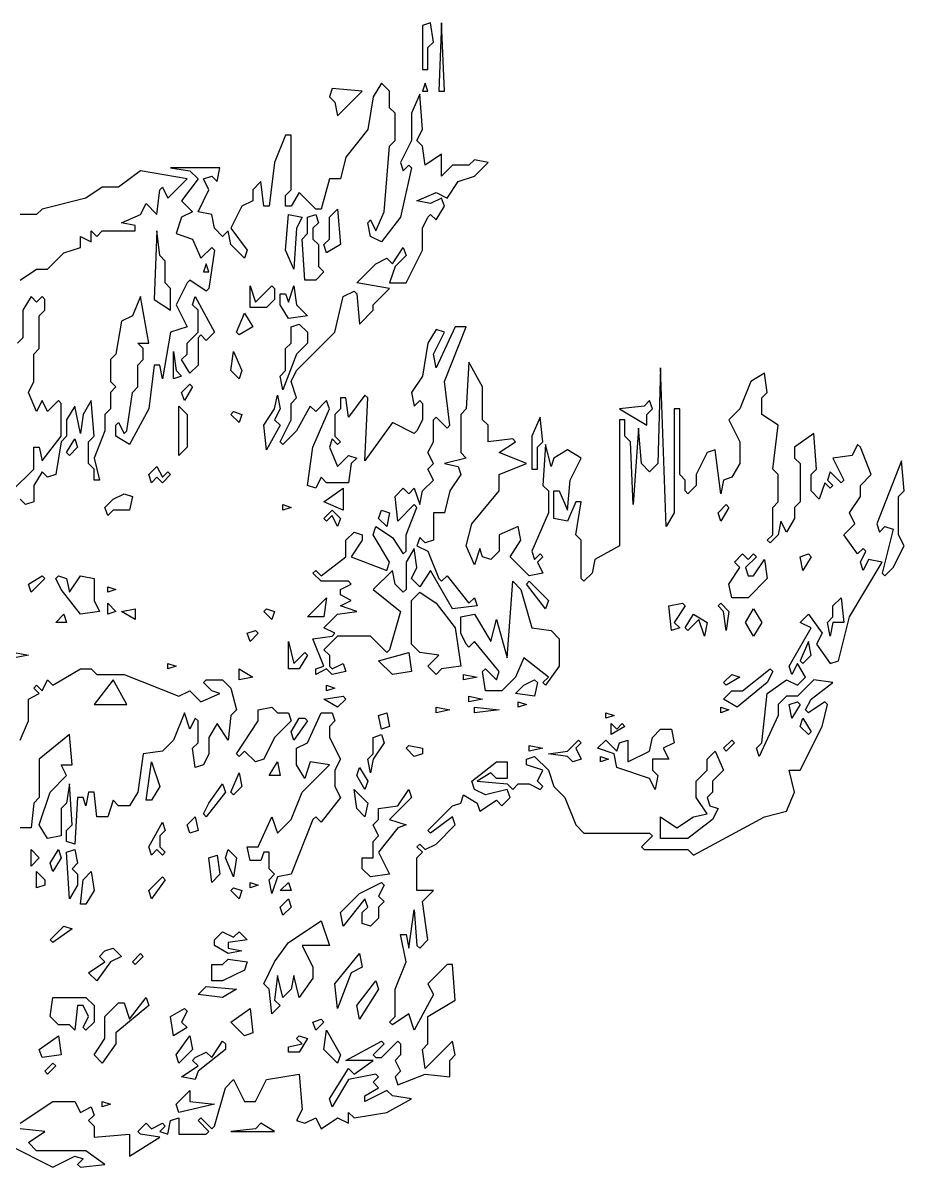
# Model space of a CAD drawing. Header units: millimetres. Extents: x -1861 to 1860, y -2 to 9002.
# Drawn here: x 957 to 1666, y 2323 to 3243 of the extents above; entities that cross this region are included whole.
import ezdxf

# ---------------------------------------------------------------- set-up
doc = ezdxf.new("R2010")
doc.units = ezdxf.units.MM
doc.layers.add('ALMOND-DRAW-PROFILE', color=7, linetype='Continuous', lineweight=25)

msp = doc.modelspace()

# ---------------------------------------------------------------- linework, layer by layer
at = {"layer": 'ALMOND-DRAW-PROFILE'}
for points in [[(1278.8, 3205.48), (1283.2, 3205.48), (1283.2, 3223.09), (1287.6, 3227.5), (1285.4, 3242.91), (1278.8, 3240.7)], [(1292.01, 3187.87), (1296.41, 3187.87), (1294.21, 3242.91)], [(1278.8, 3187.87), (1283.2, 3187.87), (1281, 3194.47)], [(1210.55, 3168.05), (1230.36, 3187.87), (1206.15, 3190.07), (1203.94, 3183.46), (1208.35, 3179.06)], [(1201.74, 3057.97), (1199.54, 3064.58), (1203.94, 3068.98), (1203.94, 3086.59), (1210.55, 3093.2), (1212.75, 3064.58)], [(1175.32, 3044.77), (1168.72, 3060.18), (1170.92, 3088.8), (1181.93, 3086.59), (1177.52, 3077.79)], [(1184.13, 3035.96), (1181.93, 3068.98), (1186.33, 3073.39), (1186.33, 3086.59), (1192.94, 3088.8), (1195.14, 3082.19), (1190.73, 3077.79), (1190.73, 3068.98), (1195.14, 3064.58), (1195.14, 3046.97), (1199.54, 3042.56), (1192.94, 3035.96)], [(1076.25, 3011.74), (1076.25, 3029.35), (1071.85, 3033.76), (1071.85, 3051.37), (1067.45, 3055.77), (1065.24, 3075.59), (1063.04, 3020.55)], [(1102.67, 3042.56), (1107.07, 3042.56), (1104.87, 3049.17)], [(1140.1, 3013.94), (1140.1, 3031.56), (1144.5, 3018.35), (1157.71, 3031.56), (1159.91, 3029.35), (1159.91, 3020.55), (1153.31, 3013.94)], [(1170.92, 3005.14), (1164.32, 3016.14), (1164.32, 3024.95), (1168.72, 3024.95), (1170.92, 3018.35), (1175.32, 3031.56), (1177.52, 3016.14), (1186.33, 3007.34)], [(1091.66, 2961.11), (1085.06, 2972.11), (1089.46, 2976.52), (1089.46, 2985.32), (1098.27, 2994.13), (1098.27, 3011.74), (1093.87, 3016.14), (1096.07, 3022.75), (1111.48, 2994.13), (1104.87, 2987.52), (1100.47, 2991.93), (1098.27, 2989.73), (1098.27, 2967.71)], [(1131.29, 2991.93), (1129.09, 2994.13), (1135.69, 3009.54), (1142.3, 2998.53)], [(1166.52, 2947.9), (1164.32, 2958.9), (1168.72, 2963.31), (1168.72, 2980.92), (1173.12, 2985.32), (1173.12, 2998.53), (1179.73, 3000.73), (1186.33, 2994.13), (1186.33, 2985.32), (1177.52, 2976.52)], [(1078.45, 2956.7), (1078.45, 2978.72), (1080.66, 2963.31), (1085.06, 2958.9)], [(1131.29, 2956.7), (1124.69, 2963.31), (1126.89, 2978.72), (1133.49, 2963.31)], [(1087.26, 2939.09), (1085.06, 2945.69), (1091.66, 2952.3), (1093.87, 2950.1)], [(1153.31, 2899.46), (1151.11, 2919.28), (1159.91, 2932.49), (1162.11, 2943.49), (1164.32, 2932.49), (1159.91, 2923.68), (1164.32, 2919.28)], [(1459.33, 2919.28), (1459.33, 2928.08), (1463.73, 2932.49), (1461.53, 2939.09), (1457.12, 2934.69), (1437.31, 2932.49)], [(1082.86, 2895.06), (1082.86, 2934.69), (1089.46, 2928.08), (1089.46, 2901.66)], [(1131.29, 2921.48), (1124.69, 2928.08), (1126.89, 2930.28), (1133.49, 2928.08)], [(1366.86, 2884.05), (1371.26, 2884.05), (1371.26, 2901.66), (1375.67, 2906.07), (1373.46, 2925.88), (1366.86, 2910.47)], [(994.79, 2895.06), (992.59, 2897.26), (999.2, 2908.27), (1001.4, 2901.66)], [(1648.66, 2800.39), (1650.86, 2798.19), (1657.47, 2804.79), (1666.27, 2822.41), (1661.87, 2831.21), (1661.87, 2862.04), (1666.27, 2866.44), (1664.07, 2890.66), (1644.26, 2840.02), (1646.46, 2833.41), (1650.86, 2837.82), (1657.47, 2835.62)], [(1060.84, 2873.04), (1058.64, 2879.65), (1065.24, 2886.25), (1069.65, 2877.45), (1074.05, 2881.85), (1076.25, 2879.65), (1069.65, 2873.04), (1065.24, 2877.45)], [(1025.62, 2846.62), (1023.42, 2853.23), (1030.02, 2859.83), (1038.83, 2864.24), (1045.43, 2862.04), (1043.23, 2851.03), (1030.02, 2851.03)], [(1214.95, 2851.03), (1199.54, 2857.63), (1214.95, 2868.64)], [(1166.52, 2851.03), (1166.52, 2855.43), (1173.12, 2853.23)], [(1518.77, 2842.22), (1516.57, 2848.83), (1523.17, 2855.43), (1525.37, 2853.23)], [(1210.55, 2837.82), (1206.15, 2846.62), (1201.74, 2842.22), (1199.54, 2844.42), (1206.15, 2851.03), (1212.75, 2844.42)], [(1250.18, 2837.82), (1243.57, 2844.42), (1245.77, 2851.03), (1252.38, 2848.83)], [(1527.57, 2780.58), (1525.37, 2791.59), (1534.18, 2804.79), (1529.78, 2809.2), (1536.38, 2815.8), (1540.78, 2811.4), (1545.19, 2815.8), (1547.39, 2813.6), (1538.58, 2804.79), (1540.78, 2798.19), (1545.19, 2798.19), (1553.99, 2811.4), (1556.19, 2795.99), (1540.78, 2780.58)], [(1584.81, 2802.59), (1582.61, 2813.6), (1589.22, 2815.8), (1591.42, 2813.6)], [(963.97, 2784.98), (961.77, 2791.59), (972.78, 2798.19), (974.98, 2795.99)], [(1003.6, 2767.37), (988.19, 2787.18), (983.79, 2795.99), (985.99, 2798.19), (992.59, 2795.99), (994.79, 2784.98), (1003.6, 2798.19), (1014.61, 2795.99), (1014.61, 2778.38), (1019.01, 2769.57)], [(1025.62, 2784.98), (1025.62, 2789.38), (1032.22, 2787.18)], [(1329.43, 2705.72), (1327.23, 2721.14), (1329.43, 2723.34), (1338.24, 2714.53), (1340.44, 2721.14), (1320.63, 2745.35), (1316.22, 2740.95), (1314.02, 2743.15), (1309.62, 2751.96), (1309.62, 2765.17), (1320.63, 2767.37), (1333.84, 2745.35), (1338.24, 2762.96), (1347.05, 2732.14), (1351.45, 2793.79), (1358.05, 2787.18), (1366.86, 2756.36), (1382.27, 2754.16), (1388.88, 2747.55), (1388.88, 2725.54), (1377.87, 2710.13), (1375.67, 2712.33), (1380.07, 2716.73), (1360.25, 2732.14), (1353.65, 2716.73), (1342.64, 2705.72)], [(1377.87, 2771.77), (1362.46, 2791.59), (1364.66, 2793.79), (1380.07, 2778.38)], [(1186.33, 2765.17), (1201.74, 2780.58), (1199.54, 2765.17)], [(1289.8, 2718.93), (1283.2, 2725.54), (1292.01, 2734.34), (1276.6, 2736.55), (1269.99, 2743.15), (1269.99, 2778.38), (1276.6, 2784.98), (1289.8, 2776.17), (1305.22, 2756.36), (1309.62, 2725.54), (1294.21, 2723.34)], [(1606.83, 2749.76), (1604.63, 2760.76), (1609.03, 2765.17), (1609.03, 2773.97), (1615.64, 2780.58), (1617.84, 2760.76), (1609.03, 2760.76)], [(1025.62, 2767.37), (1025.62, 2776.17), (1032.22, 2769.57)], [(1047.63, 2762.96), (1036.62, 2769.57), (1047.63, 2771.77)], [(1157.71, 2762.96), (1151.11, 2769.57), (1153.31, 2771.77), (1159.91, 2769.57)], [(1479.14, 2754.16), (1476.94, 2773.97), (1487.95, 2776.17), (1490.15, 2773.97), (1481.34, 2760.76), (1485.74, 2756.36)], [(1523.17, 2754.16), (1520.97, 2769.57), (1516.57, 2773.97), (1518.77, 2776.17), (1525.37, 2769.57)], [(1545.19, 2749.76), (1538.58, 2760.76), (1545.19, 2771.77), (1551.79, 2760.76)], [(983.79, 2760.76), (990.39, 2767.37), (992.59, 2760.76)], [(1505.56, 2749.76), (1501.15, 2762.96), (1492.35, 2754.16), (1490.15, 2756.36), (1496.75, 2767.37), (1507.76, 2760.76)], [(1140.1, 2745.35), (1137.9, 2751.96), (1144.5, 2754.16), (1146.7, 2751.96)], [(1170.92, 2723.34), (1170.92, 2745.35), (1175.32, 2727.74), (1184.13, 2736.55), (1186.33, 2734.34), (1179.73, 2723.34)], [(1582.61, 2729.94), (1584.81, 2727.74), (1591.42, 2734.34), (1589.22, 2745.35)], [(950.76, 2732.14), (950.76, 2736.55), (961.77, 2734.34)], [(1254.58, 2718.93), (1243.57, 2729.94), (1267.79, 2736.55), (1269.99, 2721.14)], [(1074.05, 2723.34), (1074.05, 2727.74), (1080.66, 2725.54)], [(1131.29, 2714.53), (1131.29, 2723.34), (1142.3, 2716.73)], [(1311.82, 2714.53), (1311.82, 2718.93), (1322.83, 2716.73)], [(1531.98, 2692.51), (1520.97, 2699.12), (1527.57, 2705.72), (1536.38, 2705.72), (1558.4, 2723.34), (1560.6, 2721.14), (1556.19, 2712.33)], [(1523.17, 2710.13), (1520.97, 2712.33), (1527.57, 2718.93), (1534.18, 2716.73)], [(1014.61, 2694.72), (1041.03, 2694.72), (1030.02, 2714.53)], [(1201.74, 2705.72), (1201.74, 2710.13), (1208.35, 2707.93)], [(1353.65, 2703.52), (1360.25, 2710.13), (1369.06, 2714.53), (1371.26, 2712.33), (1369.06, 2701.32)], [(1210.55, 2692.51), (1199.54, 2699.12), (1214.95, 2701.32), (1217.15, 2699.12)], [(1316.22, 2696.92), (1316.22, 2701.32), (1327.23, 2699.12)], [(1355.85, 2692.51), (1355.85, 2696.92), (1362.46, 2694.72)], [(1576.01, 2683.71), (1573.81, 2694.72), (1580.41, 2696.92), (1582.61, 2694.72)], [(1144.5, 2648.48), (1135.69, 2657.29), (1131.29, 2652.89), (1129.09, 2655.09), (1146.7, 2681.51), (1146.7, 2690.31), (1157.71, 2692.51), (1162.11, 2688.11), (1170.92, 2688.11), (1173.12, 2681.51), (1159.91, 2668.3), (1151.11, 2650.68)], [(1157.71, 2542.81), (1155.51, 2553.82), (1159.91, 2558.22), (1155.51, 2562.62), (1155.51, 2575.83), (1151.11, 2575.83), (1148.9, 2569.23), (1140.1, 2569.23), (1137.9, 2580.23), (1146.7, 2580.23), (1157.71, 2604.45), (1162.11, 2591.24), (1173.12, 2602.25), (1181.93, 2624.27), (1203.94, 2646.28), (1188.53, 2648.48), (1184.13, 2635.27), (1177.52, 2646.28), (1177.52, 2659.49), (1186.33, 2663.89), (1197.34, 2688.11), (1206.15, 2688.11), (1208.35, 2681.51), (1203.94, 2677.1), (1203.94, 2668.3), (1212.75, 2650.68), (1208.35, 2641.88), (1208.35, 2628.67), (1212.75, 2619.86), (1197.34, 2600.05), (1192.94, 2604.45), (1190.73, 2602.25), (1173.12, 2558.22), (1162.11, 2556.02)], [(1245.77, 2674.9), (1243.57, 2685.91), (1250.18, 2688.11), (1252.38, 2677.1)], [(1289.8, 2688.11), (1289.8, 2692.51), (1300.81, 2690.31)], [(1320.63, 2688.11), (1320.63, 2692.51), (1340.44, 2690.31)], [(1426.3, 2683.71), (1426.3, 2688.11), (1432.91, 2685.91)], [(1518.77, 2688.11), (1518.77, 2692.51), (1525.37, 2690.31)], [(1175.32, 2666.1), (1173.12, 2672.7), (1179.73, 2683.71), (1184.13, 2683.71), (1186.33, 2681.51)], [(1430.7, 2670.5), (1430.7, 2679.31), (1435.11, 2674.9), (1439.51, 2679.31), (1441.71, 2677.1)], [(1589.22, 2670.5), (1582.61, 2677.1), (1584.81, 2683.71), (1591.42, 2672.7)], [(1236.97, 2639.68), (1234.77, 2650.68), (1239.17, 2655.09), (1239.17, 2668.3), (1245.77, 2670.5), (1247.97, 2663.89), (1239.17, 2650.68)], [(1465.93, 2626.47), (1461.53, 2635.27), (1435.11, 2644.08), (1432.91, 2655.09), (1419.7, 2659.49), (1426.3, 2666.1), (1435.11, 2657.29), (1437.31, 2663.89), (1443.91, 2666.1), (1443.91, 2648.48), (1461.53, 2657.29), (1463.73, 2668.3), (1470.33, 2674.9), (1479.14, 2674.9), (1481.34, 2663.89), (1472.53, 2659.49), (1476.94, 2650.68), (1463.73, 2650.68), (1463.73, 2641.88), (1468.13, 2637.48)], [(1272.19, 2652.89), (1265.59, 2659.49), (1267.79, 2661.69), (1278.8, 2659.49), (1278.8, 2655.09)], [(1364.66, 2657.29), (1364.66, 2661.69), (1375.67, 2659.49)], [(1399.88, 2648.48), (1395.48, 2652.89), (1380.07, 2655.09), (1395.48, 2657.29), (1404.29, 2666.1), (1406.49, 2663.89), (1402.08, 2659.49), (1406.49, 2650.68)], [(1523.17, 2657.29), (1520.97, 2659.49), (1527.57, 2666.1), (1529.78, 2663.89)], [(1421.9, 2648.48), (1421.9, 2652.89), (1428.5, 2650.68)], [(1470.33, 2586.84), (1470.33, 2604.45), (1483.54, 2595.65), (1496.75, 2604.45), (1507.76, 2606.65), (1498.95, 2619.86), (1498.95, 2633.07), (1507.76, 2641.88), (1507.76, 2650.68), (1514.36, 2657.29), (1520.97, 2641.88), (1512.16, 2633.07), (1512.16, 2624.27), (1507.76, 2619.86), (1509.96, 2613.26), (1516.57, 2611.06), (1512.16, 2602.25), (1492.35, 2586.84)], [(1056.44, 2617.66), (1060.84, 2648.48), (1067.45, 2628.67), (1060.84, 2617.66)], [(1155.51, 2637.48), (1162.11, 2648.48), (1164.32, 2637.48)], [(1232.56, 2626.47), (1225.96, 2637.48), (1228.16, 2644.08), (1234.77, 2633.07)], [(1126.89, 2622.06), (1124.69, 2624.27), (1131.29, 2639.68), (1133.49, 2628.67)], [(1104.87, 2604.45), (1102.67, 2606.65), (1107.07, 2615.46), (1118.08, 2630.87), (1120.28, 2624.27)], [(1232.56, 2604.45), (1225.96, 2611.06), (1223.76, 2626.47), (1234.77, 2615.46)], [(1236.97, 2556.02), (1230.36, 2562.62), (1230.36, 2571.43), (1239.17, 2571.43), (1239.17, 2584.64), (1243.57, 2589.04), (1239.17, 2597.85), (1243.57, 2602.25), (1243.57, 2611.06), (1258.98, 2613.26), (1267.79, 2626.47), (1269.99, 2619.86), (1252.38, 2602.25), (1265.59, 2597.85), (1258.98, 2595.65), (1243.57, 2575.83), (1252.38, 2558.22)], [(1091.66, 2591.24), (1089.46, 2597.85), (1096.07, 2604.45), (1098.27, 2593.44)], [(1060.84, 2573.63), (1058.64, 2580.23), (1069.65, 2600.05), (1071.85, 2593.44), (1067.45, 2589.04), (1067.45, 2580.23), (1071.85, 2575.83), (1069.65, 2573.63), (1065.24, 2578.03)], [(963.97, 2564.82), (963.97, 2578.03), (970.58, 2571.43)], [(981.59, 2560.42), (979.38, 2567.03), (985.99, 2578.03), (988.19, 2571.43)], [(994.79, 2538.41), (992.59, 2575.83), (999.2, 2578.03), (1001.4, 2567.03), (997, 2562.62), (1001.4, 2558.22), (1001.4, 2549.41)], [(1126.89, 2556.02), (1120.28, 2571.43), (1122.49, 2578.03), (1129.09, 2571.43)], [(1109.28, 2551.61), (1107.07, 2571.43), (1113.68, 2573.63), (1115.88, 2558.22)], [(968.38, 2547.21), (968.38, 2560.42), (974.98, 2553.82), (974.98, 2549.41)], [(1003.6, 2534), (1005.8, 2553.82), (1012.41, 2560.42), (1014.61, 2545.01), (1008, 2534)], [(1060.84, 2538.41), (1058.64, 2545.01), (1069.65, 2556.02), (1071.85, 2553.82)], [(1140.1, 2547.21), (1140.1, 2551.61), (1146.7, 2549.41)], [(1164.32, 2545.01), (1170.92, 2551.61), (1173.12, 2545.01)], [(1214.95, 2516.39), (1212.75, 2527.4), (1228.16, 2542.81), (1245.77, 2551.61), (1247.97, 2549.41), (1243.57, 2540.61), (1247.97, 2536.2), (1243.57, 2531.8), (1243.57, 2522.99), (1236.97, 2516.39), (1230.36, 2518.59), (1230.36, 2527.4), (1234.77, 2531.8), (1232.56, 2538.41)], [(1131.29, 2538.41), (1124.69, 2545.01), (1126.89, 2547.21), (1133.49, 2545.01)], [(1166.52, 2525.2), (1164.32, 2531.8), (1170.92, 2538.41), (1173.12, 2531.8)], [(981.59, 2503.18), (979.38, 2505.38), (990.39, 2516.39), (997, 2514.19)], [(1157.71, 2445.94), (1155.51, 2465.75), (1151.11, 2470.16), (1159.91, 2487.77), (1170.92, 2503.18), (1197.34, 2520.79), (1203.94, 2500.98), (1181.93, 2500.98), (1190.73, 2483.37), (1190.73, 2474.56), (1179.73, 2459.15), (1175.32, 2476.76), (1173.12, 2465.75), (1166.52, 2459.15), (1162.11, 2476.76), (1159.91, 2456.95), (1164.32, 2452.54)], [(1122.49, 2494.37), (1111.48, 2500.98), (1111.48, 2505.38), (1118.08, 2511.99), (1126.89, 2507.58), (1131.29, 2511.99), (1137.9, 2505.38), (1122.49, 2503.18), (1122.49, 2498.78), (1133.49, 2496.58)], [(1016.81, 2472.36), (1010.21, 2478.96), (1023.42, 2487.77), (1019.01, 2492.17), (1023.42, 2496.58), (1030.02, 2498.78), (1036.62, 2492.17), (1027.82, 2487.77)], [(1047.63, 2485.57), (1045.43, 2487.77), (1052.04, 2494.37), (1054.24, 2492.17)], [(1210.55, 2450.34), (1208.35, 2470.16), (1228.16, 2494.37), (1230.36, 2483.37), (1221.56, 2478.96)], [(1109.28, 2472.36), (1109.28, 2485.57), (1118.08, 2485.57), (1122.49, 2489.97), (1137.9, 2487.77), (1135.69, 2481.16), (1118.08, 2472.36)], [(1098.27, 2461.35), (1104.87, 2467.95), (1129.09, 2465.75), (1118.08, 2459.15)], [(1228.16, 2441.54), (1225.96, 2452.54), (1241.37, 2472.36), (1243.57, 2465.75)], [(999.2, 2432.73), (994.79, 2437.13), (985.99, 2437.13), (979.38, 2443.74), (981.59, 2459.15), (1008, 2459.15), (1014.61, 2452.54), (1014.61, 2439.33), (1008, 2432.73), (1005.8, 2434.93), (1010.21, 2443.74), (1005.8, 2452.54), (1001.4, 2452.54)], [(1021.21, 2406.31), (1014.61, 2412.92), (1023.42, 2426.13), (1023.42, 2443.74), (1034.42, 2454.75), (1038.83, 2454.75), (1043.23, 2441.54), (1056.44, 2459.15), (1058.64, 2452.54), (1032.22, 2430.53), (1032.22, 2421.72)], [(1078.45, 2428.33), (1076.25, 2443.74), (1087.26, 2450.34), (1089.46, 2448.14), (1085.06, 2439.33), (1089.46, 2434.93)], [(1135.69, 2428.33), (1124.69, 2439.33), (1140.1, 2450.34), (1142.3, 2430.53)], [(1192.94, 2432.73), (1190.73, 2439.33), (1197.34, 2441.54), (1199.54, 2439.33)], [(1210.55, 2406.31), (1199.54, 2417.32), (1201.74, 2432.73), (1212.75, 2412.92)], [(972.78, 2410.71), (970.58, 2417.32), (985.99, 2428.33), (988.19, 2412.92)], [(1082.86, 2406.31), (1080.66, 2412.92), (1091.66, 2428.33), (1093.87, 2417.32)], [(1085.06, 2395.3), (1098.27, 2404.11), (1093.87, 2408.51), (1096.07, 2410.71), (1104.87, 2415.12), (1109.28, 2410.71), (1118.08, 2423.92), (1120.28, 2421.72), (1120.28, 2417.32), (1098.27, 2399.71), (1096.07, 2393.1)], [(1170.92, 2415.12), (1170.92, 2419.52), (1181.93, 2421.72), (1177.52, 2426.13), (1179.73, 2428.33), (1186.33, 2426.13), (1179.73, 2415.12)], [(977.18, 2397.5), (974.98, 2399.71), (981.59, 2406.31), (983.79, 2404.11)], [(1082.86, 2366.68), (1080.66, 2373.29), (1091.66, 2384.3), (1091.66, 2375.49), (1111.48, 2373.29)], [(1021.21, 2371.09), (1021.21, 2375.49), (1027.82, 2373.29)], [(1124.69, 2351.27), (1159.91, 2351.27), (1148.9, 2357.88), (1144.5, 2353.47)]]:
    msp.add_lwpolyline(points, close=True, dxfattribs=at)
for points in [[(955.17, 2357.88), (981.59, 2375.49), (999.2, 2375.49), (1003.6, 2366.68), (1012.41, 2371.09), (1014.61, 2364.48), (1010.21, 2360.08), (1014.61, 2355.68), (1014.61, 2346.87), (1043.23, 2349.07), (1043.23, 2331.46), (1067.45, 2346.87), (1052.04, 2349.07), (1049.83, 2351.27), (1056.44, 2357.88), (1060.84, 2353.47), (1069.65, 2357.88), (1071.85, 2355.68), (1067.45, 2351.27), (1074.05, 2349.07), (1076.25, 2360.08), (1082.86, 2362.28), (1082.86, 2349.07), (1104.87, 2349.07), (1107.07, 2351.27), (1098.27, 2360.08), (1100.47, 2362.28), (1109.28, 2353.47), (1111.48, 2355.68), (1120.28, 2386.5), (1126.89, 2393.1), (1135.69, 2375.49), (1144.5, 2375.49), (1153.31, 2393.1), (1179.73, 2397.5), (1181.93, 2368.88), (1177.52, 2360.08), (1184.13, 2357.88), (1192.94, 2362.28), (1197.34, 2353.47), (1210.55, 2362.28), (1219.35, 2357.88), (1219.35, 2366.68), (1223.76, 2362.28), (1250.18, 2366.68), (1269.99, 2377.69), (1254.58, 2379.89), (1250.18, 2384.3), (1232.56, 2375.49), (1232.56, 2379.89), (1243.57, 2386.5), (1239.17, 2390.9), (1243.57, 2395.3), (1241.37, 2397.5), (1219.35, 2393.1), (1206.15, 2371.09), (1203.94, 2377.69), (1219.35, 2401.91), (1223.76, 2397.5), (1239.17, 2408.51), (1217.15, 2408.51), (1245.77, 2423.92), (1247.97, 2421.72), (1239.17, 2412.92), (1241.37, 2410.71), (1245.77, 2410.71), (1258.98, 2423.92), (1261.18, 2421.72), (1261.18, 2412.92), (1256.78, 2408.51), (1261.18, 2399.71), (1256.78, 2395.3), (1258.98, 2388.7), (1281, 2397.5), (1300.81, 2395.3), (1300.81, 2408.51), (1305.22, 2412.92), (1303.01, 2423.92), (1281, 2401.91), (1278.8, 2417.32), (1283.2, 2421.72), (1283.2, 2443.74), (1305.22, 2456.95), (1303.01, 2485.57), (1298.61, 2485.57), (1283.2, 2470.16), (1287.6, 2461.35), (1272.19, 2432.73), (1267.79, 2445.94), (1254.58, 2437.13), (1252.38, 2439.33), (1256.78, 2443.74), (1256.78, 2465.75), (1265.59, 2487.77), (1261.18, 2509.78), (1265.59, 2509.78), (1267.79, 2498.78), (1272.19, 2529.6), (1274.39, 2500.98), (1276.6, 2498.78), (1283.2, 2505.38), (1278.8, 2536.2), (1287.6, 2545.01), (1274.39, 2545.01), (1274.39, 2571.43), (1278.8, 2575.83), (1274.39, 2580.23), (1276.6, 2582.44), (1281, 2578.03), (1289.8, 2582.44), (1305.22, 2597.85), (1303.01, 2604.45), (1285.4, 2591.24), (1283.2, 2593.44), (1303.01, 2613.26), (1309.62, 2615.46), (1311.82, 2622.06), (1322.83, 2615.46), (1325.03, 2608.86), (1338.24, 2617.66), (1342.64, 2613.26), (1349.25, 2619.86), (1347.05, 2626.47), (1329.43, 2622.06), (1320.63, 2626.47), (1318.42, 2633.07), (1338.24, 2648.48), (1347.05, 2648.48), (1347.05, 2635.27), (1338.24, 2635.27), (1333.84, 2639.68), (1322.83, 2633.07), (1347.05, 2630.87), (1351.45, 2626.47), (1355.85, 2630.87), (1364.66, 2630.87), (1373.46, 2626.47), (1375.67, 2628.67), (1371.26, 2633.07), (1375.67, 2641.88), (1362.46, 2646.28), (1362.46, 2650.68), (1369.06, 2652.89), (1380.07, 2641.88), (1384.47, 2628.67), (1393.28, 2619.86), (1402.08, 2597.85), (1408.69, 2591.24), (1461.53, 2591.24), (1463.73, 2589.04), (1454.92, 2580.23), (1457.12, 2578.03), (1492.35, 2578.03), (1496.75, 2573.63), (1553.99, 2604.45), (1571.6, 2608.86), (1578.21, 2624.27), (1573.81, 2641.88), (1582.61, 2641.88), (1600.23, 2677.1), (1604.63, 2694.72), (1602.43, 2696.92), (1589.22, 2688.11), (1587.02, 2690.31), (1591.42, 2699.12), (1609.03, 2712.33), (1593.62, 2714.53), (1580.41, 2701.32), (1571.6, 2701.32), (1565, 2694.72), (1565, 2685.91), (1549.59, 2652.89), (1547.39, 2659.49), (1551.79, 2663.89), (1556.19, 2703.52), (1571.6, 2714.53), (1580.41, 2710.13), (1587.02, 2716.73), (1580.41, 2727.74), (1576.01, 2718.93), (1573.81, 2725.54), (1591.42, 2756.36), (1582.61, 2760.76), (1589.22, 2767.37), (1600.23, 2751.96), (1595.82, 2743.15), (1606.83, 2727.74), (1613.43, 2729.94), (1622.24, 2765.17), (1648.66, 2809.2), (1637.65, 2811.4), (1633.25, 2802.59), (1631.05, 2809.2), (1635.45, 2818), (1633.25, 2820.21), (1628.85, 2815.8), (1617.84, 2831.21), (1626.64, 2840.02), (1622.24, 2848.83), (1631.05, 2862.04), (1631.05, 2870.84), (1639.85, 2879.65), (1631.05, 2901.66), (1628.85, 2903.86), (1624.44, 2895.06), (1609.03, 2892.86), (1617.84, 2875.24), (1615.64, 2873.04), (1606.83, 2881.85), (1604.63, 2875.24), (1609.03, 2870.84), (1606.83, 2868.64), (1602.43, 2873.04), (1598.02, 2859.83), (1591.42, 2866.44), (1591.42, 2879.65), (1595.82, 2884.05), (1593.62, 2912.67), (1578.21, 2901.66), (1578.21, 2892.86), (1582.61, 2888.45), (1582.61, 2857.63), (1578.21, 2853.23), (1578.21, 2844.42), (1571.6, 2833.41), (1567.2, 2842.22), (1565, 2831.21), (1558.4, 2824.61), (1556.19, 2826.81), (1560.6, 2831.21), (1560.6, 2853.23), (1565, 2857.63), (1565, 2879.65), (1560.6, 2884.05), (1565, 2919.28), (1551.79, 2928.08), (1551.79, 2941.29), (1556.19, 2945.69), (1553.99, 2961.11), (1542.98, 2954.5), (1534.18, 2932.49), (1525.37, 2923.68), (1534.18, 2906.07), (1534.18, 2888.45), (1527.57, 2877.45), (1520.97, 2875.24), (1518.77, 2864.24), (1514.36, 2899.46), (1507.76, 2897.26), (1498.95, 2879.65), (1498.95, 2870.84), (1492.35, 2864.24), (1490.15, 2866.44), (1490.15, 2875.24), (1485.74, 2879.65), (1485.74, 2932.49), (1481.34, 2932.49), (1481.34, 2848.83), (1474.74, 2837.82), (1470.33, 2965.51), (1468.13, 2888.45), (1461.53, 2881.85), (1454.92, 2888.45), (1452.72, 2917.07), (1448.32, 2855.43), (1446.12, 2906.07), (1441.71, 2910.47), (1441.71, 2923.68), (1437.31, 2923.68), (1437.31, 2822.41), (1417.5, 2811.4), (1415.29, 2800.39), (1408.69, 2793.79), (1406.49, 2795.99), (1406.49, 2826.81), (1402.08, 2831.21), (1406.49, 2857.63), (1402.08, 2857.63), (1395.48, 2842.22), (1384.47, 2844.42), (1384.47, 2866.44), (1388.88, 2866.44), (1395.48, 2851.03), (1397.68, 2875.24), (1406.49, 2892.86), (1395.48, 2899.46), (1384.47, 2892.86), (1382.27, 2886.25), (1377.87, 2903.86), (1375.67, 2870.84), (1380.07, 2866.44), (1380.07, 2848.83), (1366.86, 2818), (1369.06, 2811.4), (1373.46, 2815.8), (1375.67, 2813.6), (1371.26, 2809.2), (1375.67, 2800.39), (1364.66, 2798.19), (1349.25, 2813.6), (1358.05, 2826.81), (1355.85, 2837.82), (1340.44, 2831.21), (1340.44, 2818), (1333.84, 2811.4), (1327.23, 2813.6), (1325.03, 2820.21), (1320.63, 2807), (1314.02, 2822.41), (1318.42, 2840.02), (1340.44, 2866.44), (1340.44, 2879.65), (1362.46, 2888.45), (1340.44, 2897.26), (1353.65, 2906.07), (1351.45, 2908.27), (1331.63, 2906.07), (1331.63, 2919.28), (1327.23, 2923.68), (1327.23, 2950.1), (1316.22, 2969.91), (1314.02, 2932.49), (1309.62, 2928.08), (1309.62, 2897.26), (1314.02, 2892.86), (1296.41, 2888.45), (1307.42, 2886.25), (1309.62, 2879.65), (1300.81, 2866.44), (1296.41, 2848.83), (1287.6, 2848.83), (1287.6, 2826.81), (1281, 2824.61), (1276.6, 2829.01), (1274.39, 2822.41), (1283.2, 2818), (1292.01, 2795.99), (1294.21, 2793.79), (1298.61, 2798.19), (1316.22, 2776.17), (1320.63, 2780.58), (1322.83, 2773.97), (1303.01, 2771.77), (1285.4, 2802.59), (1276.6, 2789.38), (1269.99, 2795.99), (1274.39, 2804.79), (1272.19, 2820.21), (1265.59, 2809.2), (1265.59, 2787.18), (1263.39, 2784.98), (1256.78, 2791.59), (1254.58, 2802.59), (1239.17, 2787.18), (1261.18, 2769.57), (1252.38, 2738.75), (1250.18, 2736.55), (1236.97, 2749.76), (1210.55, 2749.76), (1199.54, 2738.75), (1203.94, 2734.34), (1203.94, 2725.54), (1206.15, 2723.34), (1214.95, 2727.74), (1217.15, 2721.14), (1206.15, 2718.93), (1201.74, 2723.34), (1192.94, 2718.93), (1192.94, 2723.34), (1199.54, 2725.54), (1190.73, 2747.55), (1206.15, 2749.76), (1208.35, 2751.96), (1199.54, 2756.36), (1210.55, 2767.37), (1225.96, 2769.57), (1212.75, 2773.97), (1221.56, 2778.38), (1212.75, 2782.78), (1212.75, 2787.18), (1221.56, 2791.59), (1219.35, 2793.79), (1197.34, 2793.79), (1190.73, 2800.39), (1192.94, 2802.59), (1197.34, 2798.19), (1217.15, 2813.6), (1217.15, 2826.81), (1223.76, 2833.41), (1230.36, 2831.21), (1230.36, 2826.81), (1221.56, 2813.6), (1250.18, 2802.59), (1252.38, 2809.2), (1239.17, 2831.21), (1241.37, 2837.82), (1254.58, 2829.01), (1263.39, 2815.8), (1265.59, 2818), (1265.59, 2831.21), (1274.39, 2853.23), (1272.19, 2855.43), (1258.98, 2842.22), (1256.78, 2862.04), (1263.39, 2868.64), (1267.79, 2864.24), (1272.19, 2868.64), (1276.6, 2855.43), (1278.8, 2866.44), (1287.6, 2875.24), (1283.2, 2884.05), (1287.6, 2888.45), (1283.2, 2897.26), (1287.6, 2906.07), (1287.6, 2923.68), (1289.8, 2925.88), (1298.61, 2917.07), (1300.81, 2919.28), (1296.41, 2954.5), (1314.02, 2998.53), (1305.22, 2998.53), (1289.8, 2965.51), (1287.6, 2976.52), (1296.41, 2994.13), (1289.8, 2996.33), (1283.2, 2985.32), (1278.8, 2958.9), (1269.99, 2945.69), (1272.19, 2934.69), (1276.6, 2939.09), (1278.8, 2936.89), (1278.8, 2923.68), (1274.39, 2914.87), (1272.19, 2912.67), (1254.58, 2921.48), (1232.56, 2890.66), (1234.77, 2941.29), (1232.56, 2943.49), (1219.35, 2925.88), (1217.15, 2941.29), (1212.75, 2941.29), (1212.75, 2932.49), (1208.35, 2928.08), (1208.35, 2910.47), (1212.75, 2906.07), (1210.55, 2903.86), (1206.15, 2908.27), (1203.94, 2901.66), (1210.55, 2886.25), (1219.35, 2895.06), (1225.96, 2892.86), (1221.56, 2888.45), (1219.35, 2873.04), (1201.74, 2873.04), (1197.34, 2877.45), (1192.94, 2868.64), (1186.33, 2870.84), (1190.73, 2901.66), (1203.94, 2932.49), (1201.74, 2939.09), (1192.94, 2930.28), (1188.53, 2934.69), (1177.52, 2914.87), (1166.52, 2903.86), (1164.32, 2906.07), (1173.12, 2923.68), (1173.12, 2936.89), (1177.52, 2941.29), (1173.12, 2954.5), (1177.52, 2963.31), (1208.35, 2994.13), (1214.95, 3022.75), (1223.76, 3027.15), (1225.96, 3024.95), (1228.16, 3000.73), (1239.17, 3011.74), (1239.17, 3016.14), (1252.38, 3029.35), (1225.96, 3033.76), (1241.37, 3049.17), (1250.18, 3053.57), (1254.58, 3049.17), (1263.39, 3062.38), (1265.59, 3055.77), (1256.78, 3046.97), (1252.38, 3033.76), (1265.59, 3033.76), (1278.8, 3060.18), (1278.8, 3077.79), (1283.2, 3086.59), (1285.4, 3088.8), (1289.8, 3084.39), (1296.41, 3095.4), (1294.21, 3102.01), (1285.4, 3097.6), (1274.39, 3099.8), (1289.8, 3106.41), (1298.61, 3102.01), (1307.42, 3115.22), (1320.63, 3119.62), (1331.63, 3130.63), (1320.63, 3132.83), (1316.22, 3128.42), (1303.01, 3128.42), (1294.21, 3119.62), (1294.21, 3137.23), (1281, 3128.42), (1278.8, 3143.84), (1274.39, 3148.24), (1278.8, 3157.05), (1276.6, 3185.67), (1269.99, 3170.25), (1269.99, 3148.24), (1261.18, 3130.63), (1263.39, 3124.02), (1267.79, 3128.42), (1269.99, 3126.22), (1261.18, 3086.59), (1245.77, 3066.78), (1236.97, 3071.18), (1234.77, 3082.19), (1236.97, 3084.39), (1241.37, 3075.59), (1247.97, 3091), (1252.38, 3143.84), (1256.78, 3148.24), (1256.78, 3170.25), (1252.38, 3174.66), (1252.38, 3187.87), (1245.77, 3194.47), (1239.17, 3183.46), (1234.77, 3157.05), (1217.15, 3135.03), (1212.75, 3117.42), (1203.94, 3117.42), (1197.34, 3093.2), (1192.94, 3093.2), (1179.73, 3106.41), (1173.12, 3095.4), (1168.72, 3095.4), (1168.72, 3104.21), (1173.12, 3108.61), (1173.12, 3152.64), (1168.72, 3152.64), (1159.91, 3130.63), (1155.51, 3095.4), (1151.11, 3095.4), (1148.9, 3115.22), (1142.3, 3108.61), (1142.3, 3099.8), (1133.49, 3095.4), (1124.69, 3077.79), (1137.9, 3060.18), (1135.69, 3053.57), (1124.69, 3064.58), (1122.49, 3075.59), (1118.08, 3071.18), (1111.48, 3077.79), (1109.28, 3088.8), (1098.27, 3091), (1107.07, 3108.61), (1102.67, 3117.42), (1109.28, 3119.62), (1113.68, 3115.22), (1115.88, 3126.22), (1076.25, 3126.22), (1091.66, 3124.02), (1098.27, 3117.42), (1085.06, 3099.8), (1093.87, 3091), (1085.06, 3086.59), (1080.66, 3073.39), (1093.87, 3068.98), (1100.47, 3053.57), (1109.28, 3062.38), (1111.48, 3060.18), (1107.07, 3029.35), (1104.87, 3027.15), (1091.66, 3035.96), (1089.46, 3033.76), (1080.66, 3016.14), (1089.46, 2998.53), (1076.25, 2994.13), (1069.65, 2956.7), (1067.45, 2967.71), (1063.04, 2967.71), (1058.64, 2932.49), (1043.23, 2903.86), (1032.22, 2910.47), (1032.22, 2919.28), (1034.42, 2921.48), (1038.83, 2912.67), (1041.03, 2914.87), (1045.43, 2945.69), (1049.83, 2950.1), (1049.83, 2967.71), (1054.24, 2972.11), (1054.24, 2980.92), (1049.83, 2985.32), (1058.64, 2985.32), (1052.04, 3022.75), (1045.43, 3007.34), (1036.62, 3002.94), (1032.22, 2976.52), (1027.82, 2972.11), (1027.82, 2954.5), (1032.22, 2950.1), (1027.82, 2945.69), (1027.82, 2932.49), (1023.42, 2928.08), (1023.42, 2914.87), (1014.61, 2892.86), (1019.01, 2875.24), (1014.61, 2875.24), (1014.61, 2884.05), (1010.21, 2888.45), (1010.21, 2906.07), (1014.61, 2910.47), (1012.41, 2939.09), (1005.8, 2928.08), (1003.6, 2912.67), (999.2, 2934.69), (992.59, 2923.68), (992.59, 2910.47), (988.19, 2906.07), (983.79, 2879.65), (977.18, 2877.45), (972.78, 2881.85), (966.17, 2870.84), (966.17, 2857.63), (959.57, 2855.43), (955.17, 2859.83)], [(955.17, 3035.96), (968.38, 3044.77), (977.18, 3044.77), (990.39, 3057.97), (1003.6, 3062.38), (1003.6, 3071.18), (1012.41, 3066.78), (1012.41, 3075.59), (1016.81, 3071.18), (1021.21, 3075.59), (1047.63, 3075.59), (1047.63, 3079.99), (1036.62, 3082.19), (1052.04, 3088.8), (1056.44, 3097.6), (1065.24, 3088.8), (1067.45, 3108.61), (1069.65, 3110.81), (1074.05, 3102.01), (1089.46, 3117.42), (1052.04, 3124.02), (1034.42, 3110.81), (1021.21, 3110.81), (1008, 3102.01), (972.78, 3093.2), (968.38, 3088.8), (955.17, 3088.8)], [(948.56, 2866.44), (966.17, 2884.05), (966.17, 2901.66), (970.58, 2901.66), (972.78, 2890.66), (988.19, 2910.47), (988.19, 2936.89), (985.99, 2939.09), (977.18, 2930.28), (972.78, 2939.09), (968.38, 2930.28), (961.77, 2945.69), (966.17, 2954.5), (966.17, 2976.52), (970.58, 2980.92), (970.58, 3007.34), (974.98, 3011.74), (974.98, 3020.55), (972.78, 3022.75), (968.38, 3018.35), (963.97, 3022.75), (957.37, 3011.74), (957.37, 2989.73), (952.97, 2985.32)], [(955.17, 2666.1), (961.77, 2681.51), (961.77, 2699.12), (970.58, 2703.52), (966.17, 2707.93), (968.38, 2710.13), (972.78, 2705.72), (977.18, 2714.53), (981.59, 2710.13), (1003.6, 2723.34), (1012.41, 2723.34), (1016.81, 2718.93), (1038.83, 2718.93), (1082.86, 2701.32), (1091.66, 2705.72), (1100.47, 2696.92), (1115.88, 2703.52), (1109.28, 2705.72), (1102.67, 2712.33), (1104.87, 2714.53), (1118.08, 2714.53), (1124.69, 2707.93), (1129.09, 2690.31), (1124.69, 2685.91), (1122.49, 2666.1), (1113.68, 2679.31), (1107.07, 2668.3), (1107.07, 2655.09), (1102.67, 2646.28), (1096.07, 2644.08), (1093.87, 2659.49), (1098.27, 2663.89), (1098.27, 2681.51), (1096.07, 2683.71), (1091.66, 2674.9), (1087.26, 2688.11), (1078.45, 2666.1), (1069.65, 2657.29), (1054.24, 2655.09), (1049.83, 2624.27), (1043.23, 2613.26), (1034.42, 2613.26), (1030.02, 2617.66), (1025.62, 2604.45), (1016.81, 2604.45), (1014.61, 2624.27), (1010.21, 2624.27), (1008, 2613.26), (1005.8, 2619.86), (1001.4, 2619.86), (999.2, 2582.44), (992.59, 2584.64), (992.59, 2593.44), (997, 2597.85), (994.79, 2630.87), (992.59, 2615.46), (988.19, 2611.06), (988.19, 2589.04), (977.18, 2586.84), (970.58, 2597.85), (979.38, 2624.27), (992.59, 2637.48), (988.19, 2646.28), (997, 2646.28), (994.79, 2670.5), (970.58, 2650.68), (970.58, 2619.86), (966.17, 2615.46), (963.97, 2595.65), (955.17, 2595.65)], [(946.36, 2340.26), (981.59, 2322.65), (999.2, 2331.46), (1005.8, 2329.26), (1001.4, 2324.85), (1003.6, 2322.65), (1023.42, 2324.85), (1008, 2335.86), (968.38, 2335.86), (961.77, 2342.47), (974.98, 2351.27), (955.17, 2353.47)]]:
    msp.add_lwpolyline(points, dxfattribs=at)

doc.saveas('drawing.dxf')
